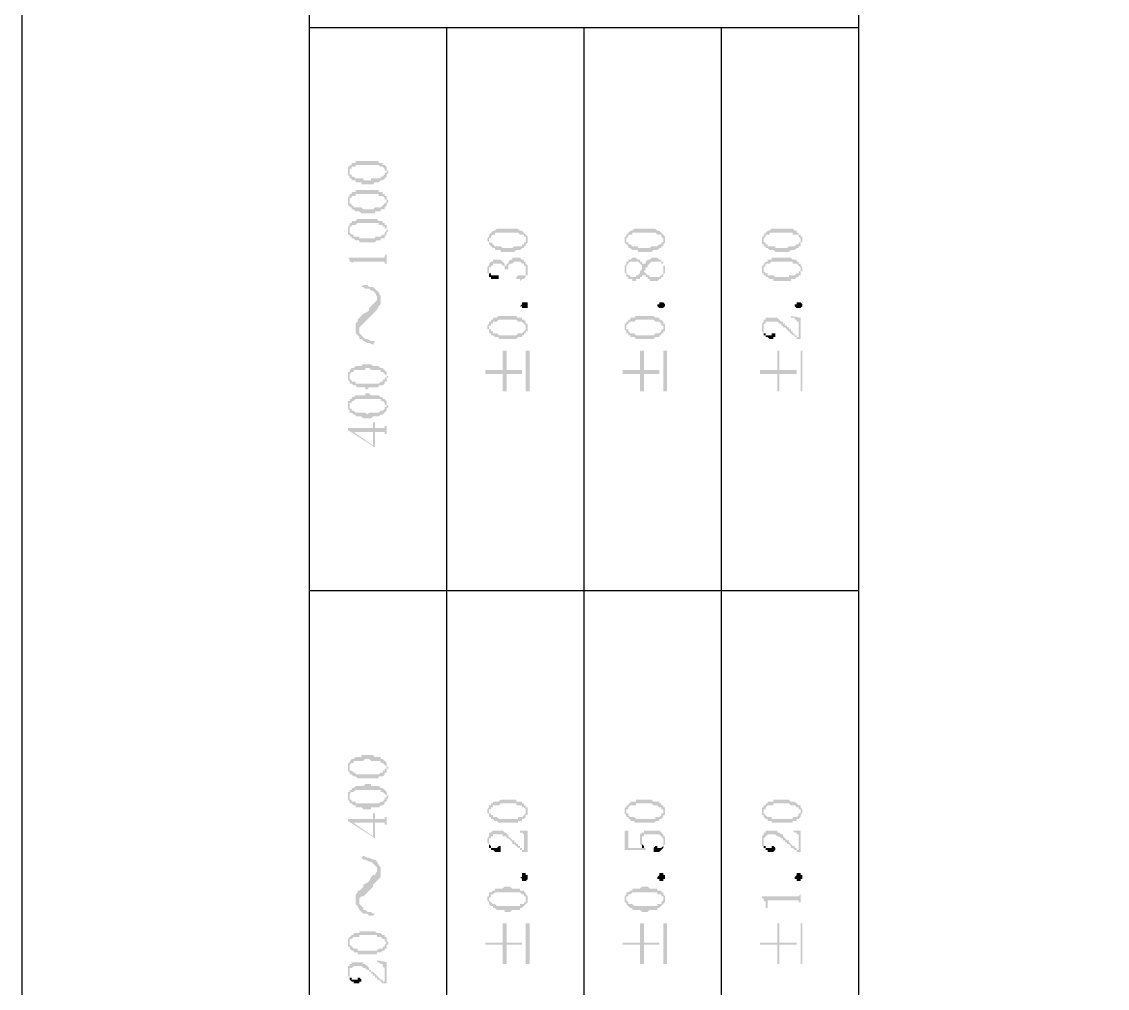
# Model space of a CAD drawing. Header units: millimetres. Extents: x 7018 to 13530, y 4187 to 5692.
# Drawn here: x 8881.97 to 8907.3, y 5490.77 to 5513.32 of the extents above; entities that cross this region are included whole.
import ezdxf

# ---------------------------------------------------------------- set-up
doc = ezdxf.new("R2010")
doc.units = ezdxf.units.MM

msp = doc.modelspace()

# ---------------------------------------------------------------- hatches: boundary and pattern name
at = {"transparency": 33554559}
for points in [[(8889.578, 5509.796), (8889.578, 5509.751), (8889.578, 5509.751), (8889.623, 5509.706), (8889.623, 5509.841), (8889.623, 5509.886), (8889.668, 5509.886), (8889.668, 5509.932), (8889.759, 5509.932), (8889.759, 5509.977), (8890.3, 5509.977), (8890.345, 5509.932), (8890.39, 5509.932), (8890.436, 5509.886), (8890.436, 5509.841), (8890.481, 5509.841), (8890.481, 5509.796), (8890.481, 5509.932), (8890.436, 5509.977), (8890.39, 5509.977), (8890.39, 5510.022), (8890.3, 5510.022), (8890.3, 5510.067), (8889.759, 5510.067), (8889.759, 5510.022), (8889.668, 5510.022), (8889.668, 5509.977), (8889.623, 5509.977), (8889.623, 5509.932), (8889.578, 5509.932), (8889.578, 5509.886), (8889.578, 5509.841)], [(8889.623, 5509.706), (8889.623, 5509.661), (8889.668, 5509.661), (8889.668, 5509.616), (8889.759, 5509.616), (8889.759, 5509.571), (8889.894, 5509.571), (8889.894, 5509.525), (8890.165, 5509.525), (8890.21, 5509.571), (8890.3, 5509.571), (8890.345, 5509.616), (8890.39, 5509.616), (8890.436, 5509.661), (8890.436, 5509.661), (8890.481, 5509.706), (8890.481, 5509.751), (8890.481, 5509.751), (8890.526, 5509.796), (8890.526, 5509.841), (8890.481, 5509.841), (8890.481, 5509.886), (8890.481, 5509.932), (8890.481, 5509.796), (8890.436, 5509.796), (8890.436, 5509.751), (8890.436, 5509.751), (8890.39, 5509.706), (8890.345, 5509.706), (8890.345, 5509.661), (8890.12, 5509.661), (8890.12, 5509.616), (8889.939, 5509.616), (8889.939, 5509.661), (8889.759, 5509.661), (8889.713, 5509.706), (8889.668, 5509.706), (8889.668, 5509.751), (8889.623, 5509.751), (8889.623, 5509.796), (8889.623, 5509.796)], [(8889.578, 5509.119), (8889.578, 5509.029), (8889.623, 5509.029), (8889.623, 5509.119), (8889.623, 5509.164), (8889.623, 5509.21), (8889.668, 5509.21), (8889.668, 5509.255), (8889.759, 5509.255), (8889.759, 5509.3), (8890.3, 5509.3), (8890.3, 5509.255), (8890.39, 5509.255), (8890.436, 5509.21), (8890.436, 5509.164), (8890.481, 5509.164), (8890.481, 5509.119), (8890.481, 5509.255), (8890.436, 5509.255), (8890.436, 5509.3), (8890.39, 5509.3), (8890.39, 5509.345), (8890.3, 5509.345), (8890.3, 5509.39), (8889.759, 5509.39), (8889.759, 5509.345), (8889.668, 5509.345), (8889.668, 5509.3), (8889.623, 5509.3), (8889.623, 5509.255), (8889.623, 5509.255), (8889.578, 5509.21), (8889.578, 5509.164), (8889.578, 5509.164)], [(8889.623, 5509.029), (8889.623, 5508.984), (8889.668, 5508.984), (8889.668, 5508.939), (8889.713, 5508.939), (8889.759, 5508.894), (8889.849, 5508.894), (8889.894, 5508.848), (8890.21, 5508.848), (8890.21, 5508.894), (8890.345, 5508.894), (8890.345, 5508.939), (8890.436, 5508.939), (8890.436, 5508.984), (8890.436, 5508.984), (8890.481, 5509.029), (8890.481, 5509.074), (8890.481, 5509.074), (8890.526, 5509.119), (8890.526, 5509.164), (8890.481, 5509.164), (8890.481, 5509.21), (8890.481, 5509.255), (8890.481, 5509.119), (8890.481, 5509.119), (8890.436, 5509.074), (8890.436, 5509.074), (8890.39, 5509.029), (8890.39, 5509.029), (8890.345, 5508.984), (8890.21, 5508.984), (8890.165, 5508.939), (8889.939, 5508.939), (8889.894, 5508.984), (8889.713, 5508.984), (8889.713, 5509.029), (8889.668, 5509.029), (8889.668, 5509.074), (8889.623, 5509.074), (8889.623, 5509.119), (8889.623, 5509.119)], [(8889.578, 5508.442), (8889.578, 5508.397), (8889.578, 5508.352), (8889.623, 5508.352), (8889.623, 5508.307), (8889.623, 5508.442), (8889.623, 5508.487), (8889.623, 5508.533), (8889.668, 5508.533), (8889.668, 5508.578), (8889.759, 5508.578), (8889.804, 5508.623), (8890.3, 5508.623), (8890.3, 5508.578), (8890.39, 5508.578), (8890.39, 5508.533), (8890.436, 5508.533), (8890.436, 5508.487), (8890.481, 5508.487), (8890.481, 5508.442), (8890.481, 5508.578), (8890.436, 5508.578), (8890.436, 5508.623), (8890.39, 5508.623), (8890.39, 5508.668), (8890.3, 5508.668), (8890.255, 5508.713), (8889.804, 5508.713), (8889.759, 5508.668), (8889.668, 5508.668), (8889.668, 5508.623), (8889.623, 5508.623), (8889.623, 5508.578), (8889.623, 5508.578), (8889.578, 5508.533), (8889.578, 5508.487), (8889.578, 5508.487)], [(8889.623, 5508.307), (8889.668, 5508.307), (8889.668, 5508.262), (8889.713, 5508.262), (8889.759, 5508.217), (8889.849, 5508.217), (8889.849, 5508.171), (8890.21, 5508.171), (8890.255, 5508.217), (8890.345, 5508.217), (8890.345, 5508.262), (8890.436, 5508.262), (8890.436, 5508.307), (8890.436, 5508.307), (8890.481, 5508.352), (8890.481, 5508.397), (8890.481, 5508.397), (8890.526, 5508.442), (8890.526, 5508.442), (8890.481, 5508.487), (8890.481, 5508.533), (8890.481, 5508.578), (8890.481, 5508.442), (8890.481, 5508.442), (8890.436, 5508.397), (8890.436, 5508.352), (8890.39, 5508.352), (8890.345, 5508.307), (8890.21, 5508.307), (8890.21, 5508.262), (8889.849, 5508.262), (8889.849, 5508.307), (8889.713, 5508.307), (8889.713, 5508.352), (8889.668, 5508.352), (8889.623, 5508.397), (8889.623, 5508.442), (8889.623, 5508.442)], [(8892.828, 5508.217), (8892.828, 5508.217), (8892.873, 5508.171), (8892.873, 5508.126), (8892.873, 5508.217), (8892.873, 5508.262), (8892.918, 5508.262), (8892.918, 5508.307), (8892.918, 5508.307), (8892.963, 5508.352), (8893.008, 5508.352), (8893.008, 5508.397), (8893.55, 5508.397), (8893.595, 5508.352), (8893.685, 5508.352), (8893.685, 5508.307), (8893.73, 5508.307), (8893.73, 5508.262), (8893.73, 5508.217), (8893.73, 5508.352), (8893.73, 5508.352), (8893.685, 5508.397), (8893.685, 5508.397), (8893.64, 5508.442), (8893.595, 5508.442), (8893.55, 5508.487), (8893.053, 5508.487), (8893.008, 5508.442), (8892.963, 5508.442), (8892.918, 5508.397), (8892.918, 5508.397), (8892.873, 5508.352), (8892.873, 5508.307), (8892.873, 5508.307), (8892.828, 5508.262), (8892.828, 5508.262)], [(8892.873, 5508.126), (8892.918, 5508.081), (8892.918, 5508.081), (8892.963, 5508.036), (8893.008, 5508.036), (8893.008, 5507.991), (8893.144, 5507.991), (8893.144, 5507.946), (8893.459, 5507.946), (8893.505, 5507.991), (8893.595, 5507.991), (8893.64, 5508.036), (8893.685, 5508.036), (8893.685, 5508.081), (8893.73, 5508.081), (8893.73, 5508.126), (8893.73, 5508.126), (8893.775, 5508.171), (8893.775, 5508.217), (8893.775, 5508.262), (8893.775, 5508.307), (8893.775, 5508.307), (8893.73, 5508.352), (8893.73, 5508.217), (8893.73, 5508.171), (8893.685, 5508.171), (8893.685, 5508.126), (8893.64, 5508.126), (8893.64, 5508.081), (8893.459, 5508.081), (8893.414, 5508.036), (8893.189, 5508.036), (8893.144, 5508.081), (8893.008, 5508.081), (8892.963, 5508.126), (8892.963, 5508.126), (8892.918, 5508.171), (8892.873, 5508.171), (8892.873, 5508.217), (8892.873, 5508.217)], [(8896.032, 5508.217), (8896.032, 5508.171), (8896.077, 5508.126), (8896.077, 5508.217), (8896.077, 5508.262), (8896.077, 5508.262), (8896.122, 5508.307), (8896.122, 5508.352), (8896.213, 5508.352), (8896.213, 5508.397), (8896.754, 5508.397), (8896.799, 5508.352), (8896.889, 5508.352), (8896.889, 5508.307), (8896.889, 5508.307), (8896.935, 5508.262), (8896.935, 5508.217), (8896.935, 5508.352), (8896.935, 5508.352), (8896.889, 5508.397), (8896.889, 5508.397), (8896.844, 5508.442), (8896.799, 5508.442), (8896.754, 5508.487), (8896.258, 5508.487), (8896.213, 5508.442), (8896.167, 5508.442), (8896.122, 5508.397), (8896.122, 5508.397), (8896.077, 5508.352), (8896.077, 5508.307), (8896.032, 5508.307), (8896.032, 5508.262), (8896.032, 5508.262)], [(8896.077, 5508.126), (8896.122, 5508.081), (8896.122, 5508.036), (8896.167, 5508.036), (8896.213, 5507.991), (8896.348, 5507.991), (8896.348, 5507.946), (8896.664, 5507.946), (8896.709, 5507.991), (8896.799, 5507.991), (8896.844, 5508.036), (8896.889, 5508.036), (8896.889, 5508.081), (8896.935, 5508.081), (8896.935, 5508.126), (8896.935, 5508.126), (8896.98, 5508.171), (8896.98, 5508.217), (8896.98, 5508.262), (8896.98, 5508.307), (8896.98, 5508.307), (8896.935, 5508.352), (8896.935, 5508.217), (8896.935, 5508.171), (8896.889, 5508.171), (8896.889, 5508.126), (8896.844, 5508.126), (8896.799, 5508.081), (8896.664, 5508.081), (8896.619, 5508.036), (8896.348, 5508.036), (8896.348, 5508.081), (8896.213, 5508.081), (8896.167, 5508.126), (8896.122, 5508.126), (8896.122, 5508.171), (8896.077, 5508.171), (8896.077, 5508.217), (8896.077, 5508.217)], [(8899.236, 5508.217), (8899.236, 5508.126), (8899.281, 5508.126), (8899.281, 5508.217), (8899.281, 5508.262), (8899.281, 5508.262), (8899.327, 5508.307), (8899.327, 5508.352), (8899.417, 5508.352), (8899.417, 5508.397), (8899.958, 5508.397), (8899.958, 5508.352), (8900.094, 5508.352), (8900.094, 5508.307), (8900.094, 5508.307), (8900.139, 5508.262), (8900.139, 5508.217), (8900.139, 5508.352), (8900.094, 5508.352), (8900.094, 5508.397), (8900.049, 5508.397), (8900.049, 5508.442), (8900.004, 5508.442), (8899.958, 5508.487), (8899.462, 5508.487), (8899.417, 5508.442), (8899.372, 5508.442), (8899.327, 5508.397), (8899.327, 5508.397), (8899.281, 5508.352), (8899.281, 5508.307), (8899.236, 5508.307), (8899.236, 5508.262), (8899.236, 5508.262)], [(8899.281, 5508.126), (8899.281, 5508.081), (8899.327, 5508.081), (8899.327, 5508.036), (8899.372, 5508.036), (8899.417, 5507.991), (8899.507, 5507.991), (8899.552, 5507.946), (8899.868, 5507.946), (8899.913, 5507.991), (8900.004, 5507.991), (8900.049, 5508.036), (8900.094, 5508.036), (8900.094, 5508.081), (8900.139, 5508.081), (8900.139, 5508.126), (8900.139, 5508.171), (8900.184, 5508.171), (8900.184, 5508.217), (8900.184, 5508.262), (8900.184, 5508.307), (8900.139, 5508.307), (8900.139, 5508.352), (8900.139, 5508.217), (8900.139, 5508.171), (8900.094, 5508.171), (8900.094, 5508.126), (8900.049, 5508.126), (8900.004, 5508.081), (8899.868, 5508.081), (8899.823, 5508.036), (8899.552, 5508.036), (8899.552, 5508.081), (8899.372, 5508.081), (8899.372, 5508.126), (8899.327, 5508.126), (8899.327, 5508.171), (8899.281, 5508.171), (8899.281, 5508.217), (8899.281, 5508.217)], [(8889.578, 5507.81), (8889.578, 5507.81), (8889.623, 5507.765), (8889.623, 5507.72), (8889.668, 5507.72), (8889.668, 5507.675), (8889.668, 5507.585), (8889.668, 5507.675), (8889.713, 5507.72), (8890.436, 5507.72), (8890.436, 5507.675), (8890.481, 5507.675), (8890.481, 5507.585), (8890.481, 5507.991), (8890.481, 5507.901), (8890.481, 5507.901), (8890.436, 5507.856), (8890.436, 5507.81), (8890.39, 5507.81)], [(8892.828, 5507.54), (8892.828, 5507.449), (8892.873, 5507.449), (8892.873, 5507.404), (8892.873, 5507.54), (8892.873, 5507.585), (8892.918, 5507.585), (8892.918, 5507.63), (8892.963, 5507.63), (8892.963, 5507.675), (8893.144, 5507.675), (8893.189, 5507.63), (8893.234, 5507.63), (8893.234, 5507.585), (8893.234, 5507.54), (8893.279, 5507.54), (8893.279, 5507.449), (8893.279, 5507.54), (8893.324, 5507.54), (8893.324, 5507.585), (8893.324, 5507.63), (8893.324, 5507.63), (8893.369, 5507.675), (8893.414, 5507.675), (8893.459, 5507.72), (8893.595, 5507.72), (8893.64, 5507.675), (8893.685, 5507.675), (8893.685, 5507.63), (8893.73, 5507.63), (8893.73, 5507.585), (8893.73, 5507.494), (8893.73, 5507.675), (8893.73, 5507.72), (8893.685, 5507.72), (8893.685, 5507.765), (8893.64, 5507.765), (8893.595, 5507.81), (8893.414, 5507.81), (8893.414, 5507.765), (8893.369, 5507.765), (8893.324, 5507.72), (8893.324, 5507.675), (8893.279, 5507.675), (8893.279, 5507.585), (8893.279, 5507.63), (8893.234, 5507.63), (8893.234, 5507.675), (8893.234, 5507.675), (8893.189, 5507.72), (8893.189, 5507.72), (8893.144, 5507.765), (8892.963, 5507.765), (8892.963, 5507.72), (8892.918, 5507.72), (8892.873, 5507.675), (8892.873, 5507.63), (8892.873, 5507.63), (8892.828, 5507.585), (8892.828, 5507.585)], [(8896.032, 5507.54), (8896.032, 5507.449), (8896.077, 5507.449), (8896.077, 5507.404), (8896.077, 5507.359), (8896.122, 5507.359), (8896.122, 5507.314), (8896.213, 5507.314), (8896.213, 5507.269), (8896.303, 5507.269), (8896.303, 5507.314), (8896.393, 5507.314), (8896.393, 5507.359), (8896.438, 5507.359), (8896.438, 5507.404), (8896.483, 5507.404), (8896.483, 5507.449), (8896.483, 5507.404), (8896.483, 5507.494), (8896.483, 5507.494), (8896.528, 5507.54), (8896.528, 5507.585), (8896.574, 5507.585), (8896.574, 5507.63), (8896.574, 5507.63), (8896.619, 5507.675), (8896.619, 5507.675), (8896.664, 5507.72), (8896.889, 5507.72), (8896.889, 5507.675), (8896.935, 5507.675), (8896.935, 5507.585), (8896.935, 5507.404), (8896.935, 5507.449), (8896.98, 5507.449), (8896.98, 5507.494), (8896.98, 5507.585), (8896.98, 5507.63), (8896.935, 5507.63), (8896.935, 5507.675), (8896.935, 5507.72), (8896.889, 5507.72), (8896.889, 5507.765), (8896.844, 5507.765), (8896.799, 5507.81), (8896.664, 5507.81), (8896.619, 5507.765), (8896.574, 5507.765), (8896.528, 5507.72), (8896.528, 5507.675), (8896.483, 5507.675), (8896.483, 5507.63), (8896.483, 5507.675), (8896.438, 5507.585), (8896.438, 5507.54), (8896.438, 5507.54), (8896.393, 5507.494), (8896.393, 5507.449), (8896.393, 5507.449), (8896.348, 5507.404), (8896.303, 5507.404), (8896.303, 5507.359), (8896.167, 5507.359), (8896.167, 5507.404), (8896.122, 5507.404), (8896.077, 5507.449), (8896.077, 5507.494), (8896.077, 5507.675), (8896.077, 5507.675), (8896.032, 5507.63), (8896.032, 5507.585), (8896.032, 5507.585)], [(8896.077, 5507.675), (8896.077, 5507.54), (8896.077, 5507.585), (8896.077, 5507.63), (8896.077, 5507.63), (8896.122, 5507.675), (8896.122, 5507.675), (8896.167, 5507.72), (8896.348, 5507.72), (8896.393, 5507.675), (8896.393, 5507.675), (8896.438, 5507.63), (8896.438, 5507.585), (8896.483, 5507.675), (8896.438, 5507.675), (8896.438, 5507.72), (8896.393, 5507.72), (8896.393, 5507.765), (8896.348, 5507.765), (8896.303, 5507.81), (8896.213, 5507.81), (8896.167, 5507.765), (8896.122, 5507.765), (8896.122, 5507.72), (8896.077, 5507.72)], [(8899.236, 5507.54), (8899.236, 5507.494), (8899.236, 5507.449), (8899.281, 5507.449), (8899.281, 5507.404), (8899.281, 5507.54), (8899.281, 5507.585), (8899.281, 5507.585), (8899.327, 5507.63), (8899.327, 5507.675), (8899.417, 5507.675), (8899.462, 5507.72), (8899.958, 5507.72), (8899.958, 5507.675), (8900.049, 5507.675), (8900.094, 5507.63), (8900.094, 5507.63), (8900.139, 5507.585), (8900.139, 5507.54), (8900.139, 5507.675), (8900.094, 5507.675), (8900.094, 5507.72), (8900.049, 5507.72), (8900.049, 5507.765), (8899.958, 5507.765), (8899.913, 5507.81), (8899.462, 5507.81), (8899.462, 5507.765), (8899.372, 5507.765), (8899.372, 5507.72), (8899.327, 5507.72), (8899.281, 5507.675), (8899.281, 5507.63), (8899.236, 5507.63), (8899.236, 5507.585), (8899.236, 5507.585)], [(8893.505, 5507.359), (8893.505, 5507.314), (8893.595, 5507.314), (8893.595, 5507.269), (8893.595, 5507.269), (8893.64, 5507.314), (8893.685, 5507.314), (8893.73, 5507.359), (8893.73, 5507.404), (8893.775, 5507.404), (8893.775, 5507.449), (8893.775, 5507.54), (8893.775, 5507.585), (8893.775, 5507.63), (8893.775, 5507.63), (8893.73, 5507.675), (8893.73, 5507.494), (8893.73, 5507.404), (8893.55, 5507.404)], [(8896.483, 5507.404), (8896.528, 5507.404), (8896.528, 5507.359), (8896.574, 5507.359), (8896.574, 5507.314), (8896.619, 5507.314), (8896.619, 5507.269), (8896.799, 5507.269), (8896.844, 5507.314), (8896.889, 5507.314), (8896.889, 5507.359), (8896.935, 5507.359), (8896.935, 5507.404), (8896.935, 5507.54), (8896.935, 5507.449), (8896.935, 5507.449), (8896.889, 5507.404), (8896.889, 5507.404), (8896.844, 5507.359), (8896.619, 5507.359), (8896.619, 5507.404), (8896.574, 5507.404), (8896.528, 5507.449), (8896.528, 5507.449), (8896.483, 5507.494)], [(8899.281, 5507.404), (8899.327, 5507.404), (8899.327, 5507.359), (8899.372, 5507.359), (8899.417, 5507.314), (8899.507, 5507.314), (8899.507, 5507.269), (8899.913, 5507.269), (8899.913, 5507.314), (8900.004, 5507.314), (8900.049, 5507.359), (8900.094, 5507.359), (8900.094, 5507.404), (8900.139, 5507.404), (8900.139, 5507.449), (8900.139, 5507.494), (8900.184, 5507.494), (8900.184, 5507.54), (8900.184, 5507.585), (8900.184, 5507.585), (8900.139, 5507.63), (8900.139, 5507.675), (8900.139, 5507.54), (8900.139, 5507.494), (8900.094, 5507.494), (8900.094, 5507.449), (8900.049, 5507.449), (8900.004, 5507.404), (8899.868, 5507.404), (8899.868, 5507.359), (8899.552, 5507.359), (8899.507, 5507.404), (8899.372, 5507.404), (8899.372, 5507.449), (8899.327, 5507.449), (8899.281, 5507.494), (8899.281, 5507.54), (8899.281, 5507.54)], [(8892.873, 5507.404), (8892.873, 5507.359), (8892.918, 5507.359), (8892.918, 5507.314), (8893.098, 5507.314), (8893.098, 5507.359), (8893.098, 5507.404), (8892.918, 5507.404), (8892.918, 5507.449), (8892.873, 5507.449), (8892.873, 5507.494), (8892.873, 5507.494)], [(8889.894, 5507.133), (8889.939, 5507.133), (8889.984, 5507.088), (8890.075, 5507.088), (8890.12, 5507.043), (8890.165, 5507.043), (8890.21, 5506.998), (8890.255, 5506.908), (8890.255, 5506.592), (8890.255, 5506.592), (8890.3, 5506.682), (8890.345, 5506.727), (8890.345, 5506.908), (8890.3, 5506.998), (8890.255, 5507.043), (8890.255, 5507.043), (8890.21, 5507.088), (8890.165, 5507.133), (8890.075, 5507.133), (8890.029, 5507.179), (8889.939, 5507.179)], [(8889.759, 5506.141), (8889.759, 5506.05), (8889.804, 5506.005), (8889.849, 5505.96), (8889.849, 5506.141), (8889.849, 5506.186), (8889.894, 5506.231), (8889.939, 5506.276), (8889.984, 5506.321), (8890.029, 5506.366), (8890.075, 5506.411), (8890.12, 5506.456), (8890.165, 5506.502), (8890.165, 5506.502), (8890.21, 5506.547), (8890.255, 5506.592), (8890.255, 5506.863), (8890.255, 5506.817), (8890.21, 5506.772), (8890.165, 5506.727), (8890.12, 5506.682), (8890.075, 5506.637), (8890.075, 5506.592), (8890.029, 5506.547), (8889.939, 5506.502), (8889.939, 5506.502), (8889.894, 5506.456), (8889.849, 5506.411), (8889.804, 5506.366), (8889.804, 5506.321), (8889.759, 5506.276), (8889.759, 5506.231)], [(8893.775, 5506.682), (8893.775, 5506.637), (8893.64, 5506.637), (8893.64, 5506.682), (8893.595, 5506.682), (8893.64, 5506.727), (8893.64, 5506.772), (8893.775, 5506.772), (8893.775, 5506.727), (8893.775, 5506.682)], [(8896.98, 5506.682), (8896.98, 5506.682), (8896.935, 5506.637), (8896.844, 5506.637), (8896.799, 5506.682), (8896.799, 5506.727), (8896.844, 5506.727), (8896.844, 5506.772), (8896.935, 5506.772), (8896.98, 5506.727), (8896.98, 5506.682)], [(8900.184, 5506.682), (8900.184, 5506.682), (8900.139, 5506.637), (8900.049, 5506.637), (8900.004, 5506.682), (8900.004, 5506.727), (8900.049, 5506.727), (8900.049, 5506.772), (8900.139, 5506.772), (8900.184, 5506.727), (8900.184, 5506.682)], [(8892.828, 5506.186), (8892.828, 5506.141), (8892.873, 5506.141), (8892.873, 5506.095), (8892.873, 5506.05), (8892.873, 5506.186), (8892.873, 5506.231), (8892.918, 5506.231), (8892.918, 5506.276), (8892.963, 5506.276), (8892.963, 5506.321), (8893.053, 5506.321), (8893.098, 5506.366), (8893.505, 5506.366), (8893.55, 5506.321), (8893.64, 5506.321), (8893.685, 5506.276), (8893.685, 5506.276), (8893.73, 5506.231), (8893.73, 5506.186), (8893.73, 5506.321), (8893.73, 5506.321), (8893.685, 5506.366), (8893.64, 5506.366), (8893.64, 5506.411), (8893.55, 5506.411), (8893.505, 5506.456), (8893.098, 5506.456), (8893.053, 5506.411), (8892.963, 5506.411), (8892.963, 5506.366), (8892.918, 5506.366), (8892.918, 5506.321), (8892.873, 5506.321), (8892.873, 5506.276), (8892.873, 5506.276), (8892.828, 5506.231), (8892.828, 5506.231)], [(8892.873, 5506.05), (8892.918, 5506.05), (8892.918, 5506.005), (8892.963, 5506.005), (8893.008, 5505.96), (8893.098, 5505.96), (8893.098, 5505.915), (8893.505, 5505.915), (8893.55, 5505.96), (8893.64, 5505.96), (8893.64, 5506.005), (8893.685, 5506.005), (8893.685, 5506.05), (8893.73, 5506.05), (8893.73, 5506.095), (8893.775, 5506.095), (8893.775, 5506.141), (8893.775, 5506.186), (8893.775, 5506.231), (8893.775, 5506.276), (8893.73, 5506.276), (8893.73, 5506.321), (8893.73, 5506.186), (8893.73, 5506.141), (8893.73, 5506.141), (8893.685, 5506.095), (8893.685, 5506.095), (8893.64, 5506.05), (8893.55, 5506.05), (8893.505, 5506.005), (8893.098, 5506.005), (8893.053, 5506.05), (8892.963, 5506.05), (8892.963, 5506.095), (8892.918, 5506.095), (8892.918, 5506.141), (8892.873, 5506.141), (8892.873, 5506.186), (8892.873, 5506.186)], [(8896.032, 5506.186), (8896.032, 5506.141), (8896.032, 5506.141), (8896.077, 5506.095), (8896.077, 5506.05), (8896.077, 5506.186), (8896.077, 5506.231), (8896.077, 5506.231), (8896.122, 5506.276), (8896.122, 5506.276), (8896.167, 5506.321), (8896.258, 5506.321), (8896.303, 5506.366), (8896.709, 5506.366), (8896.754, 5506.321), (8896.844, 5506.321), (8896.889, 5506.276), (8896.889, 5506.231), (8896.935, 5506.231), (8896.935, 5506.186), (8896.935, 5506.321), (8896.935, 5506.321), (8896.889, 5506.366), (8896.844, 5506.366), (8896.844, 5506.411), (8896.754, 5506.411), (8896.709, 5506.456), (8896.303, 5506.456), (8896.258, 5506.411), (8896.167, 5506.411), (8896.167, 5506.366), (8896.122, 5506.366), (8896.122, 5506.321), (8896.077, 5506.321), (8896.077, 5506.276), (8896.032, 5506.276), (8896.032, 5506.231), (8896.032, 5506.231)], [(8896.077, 5506.05), (8896.122, 5506.05), (8896.122, 5506.005), (8896.167, 5506.005), (8896.167, 5505.96), (8896.258, 5505.96), (8896.303, 5505.915), (8896.709, 5505.915), (8896.754, 5505.96), (8896.844, 5505.96), (8896.844, 5506.005), (8896.889, 5506.005), (8896.889, 5506.05), (8896.935, 5506.05), (8896.935, 5506.095), (8896.98, 5506.095), (8896.98, 5506.141), (8896.98, 5506.186), (8896.98, 5506.231), (8896.98, 5506.276), (8896.935, 5506.276), (8896.935, 5506.321), (8896.935, 5506.186), (8896.935, 5506.141), (8896.889, 5506.141), (8896.889, 5506.095), (8896.889, 5506.095), (8896.844, 5506.05), (8896.754, 5506.05), (8896.709, 5506.005), (8896.303, 5506.005), (8896.258, 5506.05), (8896.167, 5506.05), (8896.122, 5506.095), (8896.122, 5506.141), (8896.077, 5506.141), (8896.077, 5506.186), (8896.077, 5506.186)], [(8899.236, 5506.186), (8899.236, 5506.141), (8899.236, 5506.095), (8899.236, 5506.095), (8899.281, 5506.05), (8899.281, 5506.186), (8899.281, 5506.276), (8899.327, 5506.276), (8899.327, 5506.321), (8899.597, 5506.321), (8899.643, 5506.276), (8899.688, 5506.276), (8899.688, 5506.231), (8899.733, 5506.231), (8899.733, 5506.186), (8899.778, 5506.186), (8899.823, 5506.141), (8899.823, 5506.141), (8899.868, 5506.095), (8899.868, 5506.095), (8899.913, 5506.05), (8899.913, 5506.05), (8899.958, 5506.005), (8900.004, 5506.005), (8900.004, 5505.96), (8900.049, 5505.96), (8900.049, 5505.915), (8900.094, 5505.915), (8900.094, 5505.96), (8900.049, 5505.96), (8900.049, 5506.005), (8900.004, 5506.005), (8900.004, 5506.05), (8899.958, 5506.05), (8899.958, 5506.095), (8899.913, 5506.095), (8899.913, 5506.141), (8899.868, 5506.141), (8899.868, 5506.186), (8899.823, 5506.186), (8899.823, 5506.231), (8899.778, 5506.231), (8899.778, 5506.276), (8899.733, 5506.276), (8899.733, 5506.321), (8899.688, 5506.321), (8899.643, 5506.366), (8899.643, 5506.366), (8899.597, 5506.411), (8899.327, 5506.411), (8899.327, 5506.366), (8899.281, 5506.366), (8899.281, 5506.321), (8899.281, 5506.321), (8899.236, 5506.276), (8899.236, 5506.231), (8899.236, 5506.231)], [(8899.913, 5506.456), (8899.913, 5506.411), (8900.004, 5506.411), (8900.004, 5506.366), (8900.049, 5506.366), (8900.049, 5506.321), (8900.094, 5506.321), (8900.094, 5505.915), (8900.139, 5505.915), (8900.139, 5506.411)], [(8889.849, 5505.96), (8889.849, 5505.915), (8889.894, 5505.915), (8889.939, 5505.87), (8890.029, 5505.825), (8890.075, 5505.825), (8890.165, 5505.779), (8890.21, 5505.87), (8890.12, 5505.87), (8890.029, 5505.915), (8889.984, 5505.915), (8889.939, 5505.96), (8889.939, 5505.96), (8889.894, 5506.005), (8889.849, 5506.05), (8889.849, 5506.141)], [(8899.281, 5506.05), (8899.281, 5506.005), (8899.327, 5506.005), (8899.327, 5505.96), (8899.372, 5505.96), (8899.417, 5505.915), (8899.507, 5505.915), (8899.507, 5505.96), (8899.552, 5505.96), (8899.552, 5506.005), (8899.552, 5506.05), (8899.462, 5506.05), (8899.462, 5506.005), (8899.327, 5506.005), (8899.327, 5506.05), (8899.281, 5506.05), (8899.281, 5506.095), (8899.281, 5506.186)], [(8892.782, 5505.193), (8892.782, 5505.102), (8893.189, 5505.102), (8893.189, 5504.696), (8893.279, 5504.696), (8893.279, 5505.102), (8893.64, 5505.102), (8893.64, 5505.193), (8893.279, 5505.193), (8893.279, 5505.644), (8893.189, 5505.644), (8893.189, 5505.193)], [(8893.82, 5504.696), (8893.82, 5505.644), (8893.73, 5505.644), (8893.73, 5504.696)], [(8895.987, 5505.193), (8895.987, 5505.102), (8896.393, 5505.102), (8896.393, 5504.696), (8896.483, 5504.696), (8896.483, 5505.102), (8896.844, 5505.102), (8896.844, 5505.193), (8896.483, 5505.193), (8896.483, 5505.644), (8896.393, 5505.644), (8896.393, 5505.193)], [(8897.025, 5504.696), (8897.025, 5505.644), (8896.935, 5505.644), (8896.935, 5504.696)], [(8899.191, 5505.193), (8899.191, 5505.102), (8899.597, 5505.102), (8899.597, 5504.696), (8899.643, 5504.696), (8899.643, 5505.102), (8900.049, 5505.102), (8900.049, 5505.193), (8899.643, 5505.193), (8899.643, 5505.644), (8899.597, 5505.644), (8899.597, 5505.193)], [(8900.184, 5504.696), (8900.184, 5505.644), (8900.139, 5505.644), (8900.139, 5504.696)], [(8889.578, 5505.057), (8889.578, 5505.012), (8889.578, 5504.967), (8889.578, 5504.967), (8889.623, 5504.922), (8889.623, 5505.057), (8889.623, 5505.102), (8889.623, 5505.102), (8889.668, 5505.148), (8889.713, 5505.148), (8889.713, 5505.193), (8889.984, 5505.193), (8889.984, 5505.238), (8890.075, 5505.238), (8890.12, 5505.193), (8890.345, 5505.193), (8890.345, 5505.148), (8890.39, 5505.148), (8890.436, 5505.102), (8890.436, 5505.102), (8890.481, 5505.057), (8890.481, 5505.148), (8890.436, 5505.193), (8890.436, 5505.193), (8890.39, 5505.238), (8890.345, 5505.238), (8890.3, 5505.283), (8890.165, 5505.283), (8890.12, 5505.328), (8889.939, 5505.328), (8889.894, 5505.283), (8889.759, 5505.283), (8889.713, 5505.238), (8889.668, 5505.238), (8889.623, 5505.193), (8889.623, 5505.148), (8889.578, 5505.148), (8889.578, 5505.102)], [(8889.623, 5504.922), (8889.623, 5504.877), (8889.668, 5504.877), (8889.713, 5504.832), (8889.759, 5504.832), (8889.804, 5504.787), (8889.984, 5504.787), (8889.984, 5504.741), (8890.029, 5504.741), (8890.075, 5504.787), (8890.3, 5504.787), (8890.3, 5504.832), (8890.39, 5504.832), (8890.436, 5504.877), (8890.436, 5504.922), (8890.481, 5504.922), (8890.481, 5504.967), (8890.481, 5505.012), (8890.526, 5505.012), (8890.526, 5505.057), (8890.481, 5505.057), (8890.481, 5505.102), (8890.481, 5505.148), (8890.481, 5505.012), (8890.436, 5505.012), (8890.436, 5504.967), (8890.39, 5504.967), (8890.39, 5504.922), (8890.345, 5504.922), (8890.3, 5504.877), (8889.759, 5504.877), (8889.759, 5504.922), (8889.668, 5504.922), (8889.668, 5504.967), (8889.623, 5504.967), (8889.623, 5505.012), (8889.623, 5505.057)], [(8889.578, 5504.38), (8889.578, 5504.335), (8889.578, 5504.29), (8889.578, 5504.29), (8889.623, 5504.245), (8889.623, 5504.38), (8889.623, 5504.425), (8889.668, 5504.425), (8889.668, 5504.471), (8889.713, 5504.471), (8889.759, 5504.516), (8890.345, 5504.516), (8890.345, 5504.471), (8890.39, 5504.471), (8890.436, 5504.425), (8890.436, 5504.38), (8890.481, 5504.38), (8890.481, 5504.471), (8890.436, 5504.516), (8890.39, 5504.516), (8890.39, 5504.561), (8890.345, 5504.561), (8890.3, 5504.606), (8890.12, 5504.606), (8890.075, 5504.651), (8889.984, 5504.651), (8889.984, 5504.606), (8889.759, 5504.606), (8889.713, 5504.561), (8889.668, 5504.561), (8889.668, 5504.516), (8889.623, 5504.516), (8889.623, 5504.471), (8889.578, 5504.471), (8889.578, 5504.425)], [(8889.623, 5504.245), (8889.623, 5504.2), (8889.668, 5504.2), (8889.713, 5504.155), (8889.759, 5504.155), (8889.759, 5504.11), (8889.894, 5504.11), (8889.939, 5504.064), (8890.12, 5504.064), (8890.165, 5504.11), (8890.3, 5504.11), (8890.345, 5504.155), (8890.39, 5504.155), (8890.436, 5504.2), (8890.436, 5504.2), (8890.481, 5504.245), (8890.481, 5504.29), (8890.481, 5504.29), (8890.526, 5504.335), (8890.526, 5504.38), (8890.481, 5504.38), (8890.481, 5504.425), (8890.481, 5504.471), (8890.481, 5504.335), (8890.436, 5504.335), (8890.436, 5504.29), (8890.436, 5504.29), (8890.39, 5504.245), (8890.345, 5504.245), (8890.3, 5504.2), (8890.075, 5504.2), (8890.029, 5504.155), (8890.029, 5504.155), (8889.984, 5504.2), (8889.759, 5504.2), (8889.713, 5504.245), (8889.668, 5504.245), (8889.668, 5504.29), (8889.623, 5504.29), (8889.623, 5504.335), (8889.623, 5504.38)], [(8889.578, 5503.839), (8889.578, 5503.794), (8890.21, 5503.387), (8890.21, 5503.749), (8890.436, 5503.749), (8890.436, 5503.703), (8890.481, 5503.703), (8890.481, 5503.613), (8890.481, 5503.974), (8890.481, 5503.884), (8890.436, 5503.884), (8890.436, 5503.839), (8890.21, 5503.839), (8890.21, 5503.974), (8890.165, 5503.974), (8890.165, 5503.433), (8889.713, 5503.749), (8889.713, 5503.749)], [(8889.578, 5503.839), (8889.713, 5503.749), (8890.165, 5503.749), (8890.165, 5503.433), (8890.165, 5503.839)], [(8889.578, 5495.941), (8889.578, 5495.896), (8889.578, 5495.85), (8889.578, 5495.85), (8889.623, 5495.805), (8889.623, 5495.941), (8889.623, 5495.986), (8889.623, 5495.986), (8889.668, 5496.031), (8889.713, 5496.031), (8889.713, 5496.076), (8889.939, 5496.076), (8889.984, 5496.121), (8890.075, 5496.121), (8890.12, 5496.076), (8890.345, 5496.076), (8890.345, 5496.031), (8890.39, 5496.031), (8890.436, 5495.986), (8890.436, 5495.986), (8890.481, 5495.941), (8890.481, 5496.031), (8890.436, 5496.076), (8890.436, 5496.076), (8890.39, 5496.121), (8890.345, 5496.121), (8890.345, 5496.166), (8890.21, 5496.166), (8890.165, 5496.211), (8889.894, 5496.211), (8889.894, 5496.166), (8889.759, 5496.166), (8889.713, 5496.121), (8889.668, 5496.121), (8889.623, 5496.076), (8889.623, 5496.031), (8889.578, 5496.031), (8889.578, 5495.986)], [(8889.623, 5495.805), (8889.623, 5495.76), (8889.668, 5495.76), (8889.713, 5495.715), (8889.759, 5495.715), (8889.804, 5495.67), (8890.3, 5495.67), (8890.3, 5495.715), (8890.39, 5495.715), (8890.436, 5495.76), (8890.436, 5495.805), (8890.481, 5495.805), (8890.481, 5495.85), (8890.481, 5495.896), (8890.526, 5495.896), (8890.526, 5495.941), (8890.481, 5495.941), (8890.481, 5495.986), (8890.481, 5496.031), (8890.481, 5495.896), (8890.436, 5495.896), (8890.436, 5495.85), (8890.39, 5495.85), (8890.39, 5495.805), (8890.345, 5495.805), (8890.3, 5495.76), (8889.759, 5495.76), (8889.759, 5495.805), (8889.713, 5495.805), (8889.668, 5495.85), (8889.623, 5495.85), (8889.623, 5495.896), (8889.623, 5495.941)], [(8889.578, 5495.264), (8889.578, 5495.219), (8889.578, 5495.173), (8889.578, 5495.173), (8889.623, 5495.128), (8889.623, 5495.264), (8889.623, 5495.309), (8889.623, 5495.309), (8889.668, 5495.354), (8889.713, 5495.354), (8889.759, 5495.399), (8890.345, 5495.399), (8890.345, 5495.354), (8890.39, 5495.354), (8890.436, 5495.309), (8890.436, 5495.309), (8890.481, 5495.264), (8890.481, 5495.354), (8890.436, 5495.399), (8890.436, 5495.399), (8890.39, 5495.444), (8890.345, 5495.444), (8890.3, 5495.489), (8890.12, 5495.489), (8890.12, 5495.534), (8889.984, 5495.534), (8889.939, 5495.489), (8889.759, 5495.489), (8889.713, 5495.444), (8889.668, 5495.444), (8889.668, 5495.399), (8889.623, 5495.399), (8889.623, 5495.354), (8889.578, 5495.354), (8889.578, 5495.309)], [(8889.623, 5495.128), (8889.623, 5495.083), (8889.668, 5495.083), (8889.713, 5495.038), (8889.759, 5495.038), (8889.759, 5494.993), (8889.894, 5494.993), (8889.939, 5494.948), (8890.12, 5494.948), (8890.12, 5494.993), (8890.3, 5494.993), (8890.345, 5495.038), (8890.39, 5495.038), (8890.436, 5495.083), (8890.436, 5495.128), (8890.481, 5495.128), (8890.481, 5495.173), (8890.481, 5495.173), (8890.526, 5495.219), (8890.526, 5495.264), (8890.481, 5495.264), (8890.481, 5495.309), (8890.481, 5495.354), (8890.481, 5495.219), (8890.436, 5495.219), (8890.436, 5495.173), (8890.436, 5495.173), (8890.39, 5495.128), (8890.345, 5495.128), (8890.3, 5495.083), (8889.759, 5495.083), (8889.759, 5495.128), (8889.668, 5495.128), (8889.668, 5495.173), (8889.623, 5495.173), (8889.623, 5495.219), (8889.623, 5495.264)], [(8892.828, 5494.903), (8892.828, 5494.857), (8892.873, 5494.857), (8892.873, 5494.812), (8892.873, 5494.767), (8892.873, 5494.903), (8892.873, 5494.948), (8892.918, 5494.948), (8892.918, 5494.993), (8892.963, 5494.993), (8892.963, 5495.038), (8893.098, 5495.038), (8893.144, 5495.083), (8893.505, 5495.083), (8893.505, 5495.038), (8893.64, 5495.038), (8893.64, 5494.993), (8893.685, 5494.993), (8893.73, 5494.948), (8893.73, 5494.903), (8893.73, 5495.038), (8893.685, 5495.038), (8893.685, 5495.083), (8893.64, 5495.083), (8893.64, 5495.128), (8893.505, 5495.128), (8893.505, 5495.173), (8893.144, 5495.173), (8893.098, 5495.128), (8892.963, 5495.128), (8892.963, 5495.083), (8892.918, 5495.083), (8892.918, 5495.038), (8892.873, 5495.038), (8892.873, 5494.993), (8892.873, 5494.993), (8892.828, 5494.948)], [(8896.032, 5494.903), (8896.032, 5494.857), (8896.032, 5494.857), (8896.077, 5494.812), (8896.077, 5494.767), (8896.077, 5494.903), (8896.077, 5494.948), (8896.122, 5494.948), (8896.122, 5494.993), (8896.122, 5494.993), (8896.167, 5495.038), (8896.303, 5495.038), (8896.303, 5495.083), (8896.664, 5495.083), (8896.709, 5495.038), (8896.799, 5495.038), (8896.844, 5494.993), (8896.889, 5494.993), (8896.889, 5494.948), (8896.935, 5494.948), (8896.935, 5494.903), (8896.935, 5495.038), (8896.889, 5495.038), (8896.889, 5495.083), (8896.844, 5495.083), (8896.844, 5495.128), (8896.709, 5495.128), (8896.664, 5495.173), (8896.303, 5495.173), (8896.303, 5495.128), (8896.167, 5495.128), (8896.167, 5495.083), (8896.122, 5495.083), (8896.122, 5495.038), (8896.077, 5495.038), (8896.077, 5494.993), (8896.032, 5494.993)], [(8899.236, 5494.903), (8899.236, 5494.857), (8899.236, 5494.812), (8899.281, 5494.812), (8899.281, 5494.767), (8899.281, 5494.903), (8899.281, 5494.948), (8899.327, 5494.948), (8899.327, 5494.993), (8899.327, 5494.993), (8899.372, 5495.038), (8899.507, 5495.038), (8899.507, 5495.083), (8899.868, 5495.083), (8899.913, 5495.038), (8900.004, 5495.038), (8900.049, 5494.993), (8900.094, 5494.993), (8900.094, 5494.948), (8900.139, 5494.948), (8900.139, 5494.903), (8900.139, 5495.038), (8900.094, 5495.038), (8900.049, 5495.083), (8900.049, 5495.083), (8900.004, 5495.128), (8899.913, 5495.128), (8899.868, 5495.173), (8899.507, 5495.173), (8899.507, 5495.128), (8899.372, 5495.128), (8899.372, 5495.083), (8899.327, 5495.083), (8899.327, 5495.038), (8899.281, 5495.038), (8899.281, 5494.993), (8899.236, 5494.993)], [(8889.578, 5494.722), (8889.578, 5494.677), (8890.21, 5494.271), (8890.21, 5494.632), (8890.436, 5494.632), (8890.436, 5494.587), (8890.481, 5494.587), (8890.481, 5494.496), (8890.481, 5494.857), (8890.481, 5494.767), (8890.436, 5494.767), (8890.436, 5494.722), (8890.21, 5494.722), (8890.21, 5494.857), (8890.165, 5494.857), (8890.165, 5494.316), (8889.713, 5494.632), (8889.713, 5494.632)], [(8892.873, 5494.767), (8892.918, 5494.767), (8892.918, 5494.722), (8892.963, 5494.722), (8893.008, 5494.677), (8893.053, 5494.677), (8893.098, 5494.632), (8893.55, 5494.632), (8893.55, 5494.677), (8893.64, 5494.677), (8893.64, 5494.722), (8893.685, 5494.722), (8893.73, 5494.767), (8893.73, 5494.812), (8893.775, 5494.812), (8893.775, 5494.857), (8893.775, 5494.903), (8893.775, 5494.948), (8893.775, 5494.993), (8893.73, 5494.993), (8893.73, 5495.038), (8893.73, 5494.857), (8893.73, 5494.857), (8893.685, 5494.812), (8893.685, 5494.812), (8893.64, 5494.767), (8893.55, 5494.767), (8893.55, 5494.722), (8893.098, 5494.722), (8893.053, 5494.767), (8892.963, 5494.767), (8892.963, 5494.812), (8892.918, 5494.812), (8892.918, 5494.857), (8892.873, 5494.857), (8892.873, 5494.903)], [(8896.077, 5494.767), (8896.122, 5494.767), (8896.122, 5494.722), (8896.167, 5494.722), (8896.167, 5494.677), (8896.258, 5494.677), (8896.258, 5494.632), (8896.754, 5494.632), (8896.754, 5494.677), (8896.844, 5494.677), (8896.844, 5494.722), (8896.889, 5494.722), (8896.935, 5494.767), (8896.935, 5494.812), (8896.98, 5494.812), (8896.98, 5494.857), (8896.98, 5494.903), (8896.98, 5494.948), (8896.98, 5494.993), (8896.935, 5494.993), (8896.935, 5495.038), (8896.935, 5494.857), (8896.889, 5494.857), (8896.889, 5494.812), (8896.889, 5494.812), (8896.844, 5494.767), (8896.754, 5494.767), (8896.754, 5494.722), (8896.303, 5494.722), (8896.258, 5494.767), (8896.167, 5494.767), (8896.122, 5494.812), (8896.122, 5494.857), (8896.077, 5494.857), (8896.077, 5494.903)], [(8899.281, 5494.767), (8899.281, 5494.767), (8899.327, 5494.722), (8899.372, 5494.722), (8899.372, 5494.677), (8899.462, 5494.677), (8899.462, 5494.632), (8899.958, 5494.632), (8899.958, 5494.677), (8900.049, 5494.677), (8900.049, 5494.722), (8900.094, 5494.722), (8900.139, 5494.767), (8900.139, 5494.812), (8900.139, 5494.812), (8900.184, 5494.857), (8900.184, 5494.903), (8900.184, 5494.948), (8900.184, 5494.948), (8900.139, 5494.993), (8900.139, 5495.038), (8900.139, 5494.857), (8900.094, 5494.857), (8900.094, 5494.812), (8900.094, 5494.812), (8900.049, 5494.767), (8899.958, 5494.767), (8899.958, 5494.722), (8899.462, 5494.722), (8899.462, 5494.767), (8899.372, 5494.767), (8899.327, 5494.812), (8899.327, 5494.812), (8899.281, 5494.857), (8899.281, 5494.903)], [(8889.578, 5494.722), (8889.713, 5494.632), (8890.165, 5494.632), (8890.165, 5494.316), (8890.165, 5494.722)], [(8892.828, 5494.226), (8892.828, 5494.18), (8892.828, 5494.18), (8892.873, 5494.135), (8892.873, 5494.09), (8892.873, 5494.226), (8892.873, 5494.271), (8892.918, 5494.271), (8892.918, 5494.316), (8892.963, 5494.316), (8892.963, 5494.361), (8893.189, 5494.361), (8893.189, 5494.316), (8893.279, 5494.316), (8893.279, 5494.271), (8893.324, 5494.271), (8893.369, 5494.226), (8893.369, 5494.226), (8893.414, 5494.18), (8893.414, 5494.135), (8893.459, 5494.135), (8893.505, 5494.09), (8893.505, 5494.09), (8893.55, 5494.045), (8893.595, 5494.045), (8893.595, 5494), (8893.64, 5494), (8893.64, 5493.955), (8893.685, 5493.955), (8893.685, 5494), (8893.64, 5494), (8893.64, 5494.045), (8893.595, 5494.045), (8893.595, 5494.09), (8893.55, 5494.09), (8893.55, 5494.135), (8893.505, 5494.135), (8893.505, 5494.18), (8893.459, 5494.18), (8893.459, 5494.226), (8893.414, 5494.226), (8893.369, 5494.271), (8893.369, 5494.271), (8893.324, 5494.316), (8893.324, 5494.361), (8893.279, 5494.361), (8893.279, 5494.406), (8893.234, 5494.406), (8893.189, 5494.451), (8892.963, 5494.451), (8892.918, 5494.406), (8892.873, 5494.406), (8892.873, 5494.361), (8892.873, 5494.316), (8892.873, 5494.316), (8892.828, 5494.271)], [(8893.55, 5494.451), (8893.595, 5494.451), (8893.595, 5494.406), (8893.64, 5494.406), (8893.685, 5494.361), (8893.685, 5493.955), (8893.775, 5493.955), (8893.775, 5494.451)], [(8896.032, 5494.451), (8896.032, 5494), (8896.528, 5494), (8896.528, 5494.045), (8896.122, 5494.045), (8896.122, 5494.451)], [(8896.393, 5494.226), (8896.393, 5494.18), (8896.393, 5494.135), (8896.393, 5494.135), (8896.438, 5494.09), (8896.438, 5494.226), (8896.438, 5494.271), (8896.438, 5494.316), (8896.483, 5494.316), (8896.483, 5494.361), (8896.844, 5494.361), (8896.889, 5494.316), (8896.889, 5494.316), (8896.935, 5494.271), (8896.935, 5494.09), (8896.935, 5494.09), (8896.98, 5494.135), (8896.98, 5494.18), (8896.98, 5494.271), (8896.98, 5494.316), (8896.935, 5494.316), (8896.935, 5494.361), (8896.935, 5494.361), (8896.889, 5494.406), (8896.889, 5494.406), (8896.844, 5494.451), (8896.483, 5494.451), (8896.483, 5494.406), (8896.438, 5494.406), (8896.393, 5494.361), (8896.393, 5494.316), (8896.393, 5494.271)], [(8899.236, 5494.226), (8899.236, 5494.18), (8899.236, 5494.09), (8899.281, 5494.09), (8899.281, 5494.226), (8899.281, 5494.271), (8899.281, 5494.271), (8899.327, 5494.316), (8899.327, 5494.316), (8899.372, 5494.361), (8899.552, 5494.361), (8899.597, 5494.316), (8899.643, 5494.316), (8899.688, 5494.271), (8899.733, 5494.271), (8899.733, 5494.226), (8899.778, 5494.226), (8899.778, 5494.18), (8899.823, 5494.18), (8899.823, 5494.135), (8899.868, 5494.135), (8899.913, 5494.09), (8899.913, 5494.045), (8899.958, 5494.045), (8900.004, 5494), (8900.049, 5494), (8900.049, 5493.955), (8900.094, 5493.955), (8900.094, 5494), (8900.049, 5494), (8900.049, 5494.045), (8900.004, 5494.045), (8900.004, 5494.09), (8899.958, 5494.09), (8899.913, 5494.135), (8899.913, 5494.135), (8899.868, 5494.18), (8899.868, 5494.226), (8899.823, 5494.226), (8899.778, 5494.271), (8899.778, 5494.271), (8899.733, 5494.316), (8899.733, 5494.361), (8899.688, 5494.361), (8899.643, 5494.406), (8899.597, 5494.406), (8899.597, 5494.451), (8899.327, 5494.451), (8899.327, 5494.406), (8899.281, 5494.406), (8899.281, 5494.361), (8899.281, 5494.361), (8899.236, 5494.316)], [(8899.913, 5494.451), (8899.958, 5494.451), (8900.004, 5494.406), (8900.049, 5494.406), (8900.049, 5494.361), (8900.094, 5494.361), (8900.094, 5493.955), (8900.139, 5493.955), (8900.139, 5494.451)], [(8892.873, 5494.09), (8892.873, 5494.045), (8892.918, 5494.045), (8892.918, 5494), (8892.963, 5494), (8893.008, 5493.955), (8893.144, 5493.955), (8893.144, 5494.045), (8893.144, 5494.09), (8893.098, 5494.09), (8893.053, 5494.045), (8892.918, 5494.045), (8892.918, 5494.09), (8892.918, 5494.09), (8892.873, 5494.135), (8892.873, 5494.18), (8892.873, 5494.18)], [(8896.438, 5494.09), (8896.438, 5494.045), (8896.483, 5494.045), (8896.483, 5494.09), (8896.483, 5494.09), (8896.438, 5494.135), (8896.438, 5494.18), (8896.438, 5494.226)], [(8896.709, 5494), (8896.709, 5493.955), (8896.844, 5493.955), (8896.889, 5494), (8896.889, 5494), (8896.935, 5494.045), (8896.935, 5494.18), (8896.935, 5494.135), (8896.935, 5494.09), (8896.935, 5494.09), (8896.889, 5494.045), (8896.799, 5494.045), (8896.799, 5494.09), (8896.754, 5494.09), (8896.709, 5494.045), (8896.709, 5494.045)], [(8899.281, 5494.09), (8899.281, 5494.045), (8899.327, 5494.045), (8899.327, 5494), (8899.372, 5494), (8899.372, 5493.955), (8899.507, 5493.955), (8899.552, 5494), (8899.552, 5494.045), (8899.552, 5494.045), (8899.507, 5494.09), (8899.462, 5494.09), (8899.462, 5494.045), (8899.327, 5494.045), (8899.327, 5494.09), (8899.281, 5494.09), (8899.281, 5494.135), (8899.281, 5494.18), (8899.281, 5494.18)], [(8889.894, 5493.819), (8889.939, 5493.774), (8889.984, 5493.774), (8890.075, 5493.729), (8890.12, 5493.729), (8890.165, 5493.684), (8890.165, 5493.684), (8890.21, 5493.639), (8890.255, 5493.594), (8890.255, 5493.278), (8890.255, 5493.278), (8890.3, 5493.323), (8890.345, 5493.368), (8890.345, 5493.594), (8890.3, 5493.639), (8890.255, 5493.729), (8890.255, 5493.729), (8890.21, 5493.774), (8890.165, 5493.774), (8890.075, 5493.819), (8890.029, 5493.819), (8889.939, 5493.865)], [(8889.759, 5492.827), (8889.759, 5492.736), (8889.804, 5492.691), (8889.849, 5492.601), (8889.849, 5492.781), (8889.849, 5492.872), (8889.894, 5492.917), (8889.939, 5492.917), (8889.984, 5492.962), (8890.029, 5493.007), (8890.075, 5493.052), (8890.12, 5493.097), (8890.165, 5493.142), (8890.165, 5493.188), (8890.21, 5493.233), (8890.255, 5493.278), (8890.255, 5493.549), (8890.255, 5493.504), (8890.21, 5493.413), (8890.165, 5493.413), (8890.12, 5493.368), (8890.075, 5493.278), (8890.075, 5493.278), (8890.029, 5493.233), (8889.939, 5493.188), (8889.939, 5493.142), (8889.894, 5493.097), (8889.849, 5493.052), (8889.804, 5493.052), (8889.804, 5493.007), (8889.759, 5492.962), (8889.759, 5492.872)], [(8893.775, 5493.368), (8893.775, 5493.323), (8893.775, 5493.323), (8893.73, 5493.278), (8893.64, 5493.278), (8893.64, 5493.323), (8893.64, 5493.323), (8893.595, 5493.368), (8893.64, 5493.368), (8893.64, 5493.413), (8893.64, 5493.458), (8893.73, 5493.458), (8893.73, 5493.413), (8893.775, 5493.413), (8893.775, 5493.368)], [(8896.98, 5493.368), (8896.98, 5493.323), (8896.935, 5493.323), (8896.935, 5493.278), (8896.844, 5493.278), (8896.844, 5493.323), (8896.799, 5493.323), (8896.799, 5493.368), (8896.799, 5493.368), (8896.844, 5493.413), (8896.844, 5493.458), (8896.935, 5493.458), (8896.935, 5493.413), (8896.98, 5493.413), (8896.98, 5493.368)], [(8900.184, 5493.368), (8900.184, 5493.323), (8900.139, 5493.323), (8900.139, 5493.278), (8900.049, 5493.278), (8900.049, 5493.323), (8900.004, 5493.323), (8900.004, 5493.368), (8900.004, 5493.368), (8900.049, 5493.413), (8900.049, 5493.458), (8900.139, 5493.458), (8900.139, 5493.413), (8900.184, 5493.413), (8900.184, 5493.368)], [(8892.828, 5492.872), (8892.828, 5492.827), (8892.828, 5492.827), (8892.873, 5492.781), (8892.873, 5492.736), (8892.873, 5492.872), (8892.873, 5492.872), (8892.918, 5492.917), (8892.918, 5492.962), (8892.963, 5492.962), (8893.008, 5493.007), (8893.595, 5493.007), (8893.64, 5492.962), (8893.685, 5492.962), (8893.685, 5492.917), (8893.73, 5492.917), (8893.73, 5492.872), (8893.73, 5493.007), (8893.685, 5493.007), (8893.685, 5493.052), (8893.595, 5493.052), (8893.595, 5493.097), (8893.414, 5493.097), (8893.369, 5493.142), (8893.234, 5493.142), (8893.189, 5493.097), (8893.008, 5493.097), (8893.008, 5493.052), (8892.963, 5493.052), (8892.918, 5493.007), (8892.873, 5493.007), (8892.873, 5492.962), (8892.873, 5492.917), (8892.828, 5492.917)], [(8896.032, 5492.872), (8896.032, 5492.827), (8896.032, 5492.781), (8896.077, 5492.781), (8896.077, 5492.736), (8896.077, 5492.872), (8896.077, 5492.917), (8896.122, 5492.917), (8896.122, 5492.962), (8896.167, 5492.962), (8896.213, 5493.007), (8896.799, 5493.007), (8896.799, 5492.962), (8896.889, 5492.962), (8896.889, 5492.917), (8896.935, 5492.917), (8896.935, 5492.872), (8896.935, 5493.007), (8896.889, 5493.007), (8896.889, 5493.052), (8896.799, 5493.052), (8896.799, 5493.097), (8896.619, 5493.097), (8896.574, 5493.142), (8896.438, 5493.142), (8896.393, 5493.097), (8896.213, 5493.097), (8896.213, 5493.052), (8896.167, 5493.052), (8896.122, 5493.007), (8896.077, 5493.007), (8896.077, 5492.962), (8896.077, 5492.962), (8896.032, 5492.917)], [(8892.873, 5492.736), (8892.918, 5492.691), (8892.963, 5492.691), (8892.963, 5492.646), (8893.008, 5492.646), (8893.053, 5492.601), (8893.234, 5492.601), (8893.234, 5492.556), (8893.369, 5492.556), (8893.414, 5492.601), (8893.595, 5492.601), (8893.595, 5492.646), (8893.64, 5492.646), (8893.685, 5492.691), (8893.685, 5492.691), (8893.73, 5492.736), (8893.73, 5492.736), (8893.775, 5492.781), (8893.775, 5492.872), (8893.775, 5492.917), (8893.775, 5492.917), (8893.73, 5492.962), (8893.73, 5492.827), (8893.73, 5492.781), (8893.685, 5492.781), (8893.685, 5492.736), (8893.595, 5492.736), (8893.595, 5492.691), (8893.053, 5492.691), (8893.008, 5492.736), (8892.963, 5492.736), (8892.918, 5492.781), (8892.918, 5492.781), (8892.873, 5492.827), (8892.873, 5492.872)], [(8896.077, 5492.736), (8896.122, 5492.691), (8896.122, 5492.691), (8896.167, 5492.646), (8896.213, 5492.646), (8896.213, 5492.601), (8896.393, 5492.601), (8896.438, 5492.556), (8896.574, 5492.556), (8896.619, 5492.601), (8896.799, 5492.601), (8896.799, 5492.646), (8896.844, 5492.646), (8896.889, 5492.691), (8896.889, 5492.691), (8896.935, 5492.736), (8896.935, 5492.736), (8896.98, 5492.781), (8896.98, 5492.872), (8896.98, 5492.917), (8896.98, 5492.917), (8896.935, 5492.962), (8896.935, 5492.827), (8896.935, 5492.827), (8896.889, 5492.781), (8896.889, 5492.736), (8896.799, 5492.736), (8896.799, 5492.691), (8896.258, 5492.691), (8896.213, 5492.736), (8896.122, 5492.736), (8896.122, 5492.781), (8896.122, 5492.781), (8896.077, 5492.827), (8896.077, 5492.872)], [(8899.236, 5492.917), (8899.236, 5492.872), (8899.281, 5492.872), (8899.281, 5492.827), (8899.281, 5492.827), (8899.327, 5492.781), (8899.327, 5492.646), (8899.372, 5492.646), (8899.372, 5492.781), (8899.372, 5492.827), (8900.094, 5492.827), (8900.094, 5492.781), (8900.139, 5492.781), (8900.139, 5492.646), (8900.139, 5493.052), (8900.139, 5492.962), (8900.139, 5492.962), (8900.094, 5492.917), (8900.049, 5492.917)], [(8889.849, 5492.601), (8889.849, 5492.601), (8889.894, 5492.556), (8889.939, 5492.511), (8890.029, 5492.511), (8890.075, 5492.465), (8890.165, 5492.465), (8890.21, 5492.511), (8890.165, 5492.511), (8890.12, 5492.556), (8890.029, 5492.556), (8889.984, 5492.601), (8889.939, 5492.601), (8889.939, 5492.646), (8889.894, 5492.691), (8889.849, 5492.736), (8889.849, 5492.781)], [(8889.578, 5491.834), (8889.578, 5491.788), (8889.578, 5491.743), (8889.623, 5491.743), (8889.623, 5491.698), (8889.623, 5491.834), (8889.623, 5491.879), (8889.623, 5491.924), (8889.668, 5491.924), (8889.713, 5491.969), (8889.849, 5491.969), (8889.849, 5492.014), (8890.255, 5492.014), (8890.255, 5491.969), (8890.345, 5491.969), (8890.39, 5491.924), (8890.436, 5491.924), (8890.436, 5491.879), (8890.436, 5491.879), (8890.481, 5491.834), (8890.481, 5491.969), (8890.436, 5491.969), (8890.436, 5492.014), (8890.39, 5492.014), (8890.345, 5492.059), (8890.255, 5492.059), (8890.21, 5492.104), (8889.849, 5492.104), (8889.849, 5492.059), (8889.713, 5492.059), (8889.713, 5492.014), (8889.668, 5492.014), (8889.623, 5491.969), (8889.623, 5491.969), (8889.578, 5491.924), (8889.578, 5491.879), (8889.578, 5491.879)], [(8892.782, 5491.834), (8892.782, 5491.788), (8893.189, 5491.788), (8893.189, 5491.337), (8893.279, 5491.337), (8893.279, 5491.788), (8893.64, 5491.788), (8893.64, 5491.834), (8893.279, 5491.834), (8893.279, 5492.285), (8893.189, 5492.285), (8893.189, 5491.834)], [(8893.82, 5491.337), (8893.82, 5492.285), (8893.73, 5492.285), (8893.73, 5491.337)], [(8895.987, 5491.834), (8895.987, 5491.788), (8896.393, 5491.788), (8896.393, 5491.337), (8896.483, 5491.337), (8896.483, 5491.788), (8896.844, 5491.788), (8896.844, 5491.834), (8896.483, 5491.834), (8896.483, 5492.285), (8896.393, 5492.285), (8896.393, 5491.834)], [(8897.025, 5491.337), (8897.025, 5492.285), (8896.935, 5492.285), (8896.935, 5491.337)], [(8899.191, 5491.834), (8899.191, 5491.788), (8899.597, 5491.788), (8899.597, 5491.337), (8899.643, 5491.337), (8899.643, 5491.788), (8900.049, 5491.788), (8900.049, 5491.834), (8899.643, 5491.834), (8899.643, 5492.285), (8899.597, 5492.285), (8899.597, 5491.834)], [(8900.184, 5491.337), (8900.184, 5492.285), (8900.139, 5492.285), (8900.139, 5491.337)], [(8889.623, 5491.698), (8889.623, 5491.698), (8889.668, 5491.653), (8889.713, 5491.653), (8889.713, 5491.608), (8889.804, 5491.608), (8889.804, 5491.563), (8890.255, 5491.563), (8890.255, 5491.608), (8890.345, 5491.608), (8890.39, 5491.653), (8890.436, 5491.653), (8890.436, 5491.698), (8890.481, 5491.698), (8890.481, 5491.743), (8890.481, 5491.788), (8890.526, 5491.788), (8890.526, 5491.834), (8890.526, 5491.834), (8890.481, 5491.879), (8890.481, 5491.924), (8890.481, 5491.969), (8890.481, 5491.834), (8890.481, 5491.834), (8890.436, 5491.788), (8890.436, 5491.743), (8890.39, 5491.743), (8890.39, 5491.698), (8890.3, 5491.698), (8890.255, 5491.653), (8889.804, 5491.653), (8889.804, 5491.698), (8889.713, 5491.698), (8889.668, 5491.743), (8889.668, 5491.743), (8889.623, 5491.788), (8889.623, 5491.834)], [(8889.578, 5491.157), (8889.578, 5491.112), (8889.578, 5491.066), (8889.578, 5491.066), (8889.623, 5491.021), (8889.623, 5491.157), (8889.623, 5491.202), (8889.623, 5491.247), (8889.668, 5491.247), (8889.713, 5491.292), (8889.894, 5491.292), (8889.939, 5491.247), (8889.984, 5491.247), (8890.029, 5491.202), (8890.075, 5491.202), (8890.075, 5491.157), (8890.12, 5491.157), (8890.12, 5491.112), (8890.165, 5491.112), (8890.165, 5491.066), (8890.21, 5491.066), (8890.21, 5491.021), (8890.255, 5491.021), (8890.255, 5490.976), (8890.3, 5490.976), (8890.345, 5490.931), (8890.345, 5490.931), (8890.39, 5490.886), (8890.436, 5490.886), (8890.436, 5490.931), (8890.39, 5490.931), (8890.39, 5490.976), (8890.345, 5490.976), (8890.3, 5491.021), (8890.3, 5491.021), (8890.255, 5491.066), (8890.255, 5491.066), (8890.21, 5491.112), (8890.21, 5491.112), (8890.165, 5491.157), (8890.12, 5491.157), (8890.12, 5491.202), (8890.075, 5491.202), (8890.075, 5491.247), (8890.029, 5491.292), (8890.029, 5491.292), (8889.984, 5491.337), (8889.939, 5491.337), (8889.939, 5491.382), (8889.668, 5491.382), (8889.668, 5491.337), (8889.623, 5491.337), (8889.623, 5491.292), (8889.578, 5491.292), (8889.578, 5491.247)], [(8890.255, 5491.427), (8890.255, 5491.382), (8890.3, 5491.382), (8890.345, 5491.337), (8890.39, 5491.337), (8890.39, 5491.292), (8890.39, 5491.292), (8890.436, 5491.247), (8890.436, 5490.886), (8890.481, 5490.886), (8890.481, 5491.382)], [(8889.623, 5491.021), (8889.623, 5490.976), (8889.623, 5490.976), (8889.668, 5490.931), (8889.713, 5490.931), (8889.713, 5490.886), (8889.849, 5490.886), (8889.849, 5490.931), (8889.894, 5490.931), (8889.894, 5490.976), (8889.894, 5490.976), (8889.849, 5491.021), (8889.804, 5491.021), (8889.804, 5490.976), (8889.668, 5490.976), (8889.668, 5491.021), (8889.623, 5491.021), (8889.623, 5491.066), (8889.623, 5491.112), (8889.623, 5491.112)]]:
    msp.add_hatch(color=256, dxfattribs=at).paths.add_polyline_path(points)

# ---------------------------------------------------------------- linework, layer by layer
msp.add_line((8888.675, 5685.574), (8888.675, 5398.833))
msp.add_lwpolyline([(9301.969, 5394.574), (9301.969, 5691.574), (8881.969, 5691.574), (8881.969, 5394.574)], close=True)
for points in [[(8901.493, 5685.574), (8901.493, 5398.833)], [(8888.675, 5513.181), (8901.493, 5513.181)], [(8891.88, 5513.181), (8891.88, 5420.164)], [(8895.084, 5513.181), (8895.084, 5420.164)], [(8898.289, 5513.181), (8898.289, 5420.164)], [(8888.675, 5500.048), (8901.493, 5500.048)]]:
    msp.add_lwpolyline(points)

doc.saveas('drawing.dxf')
